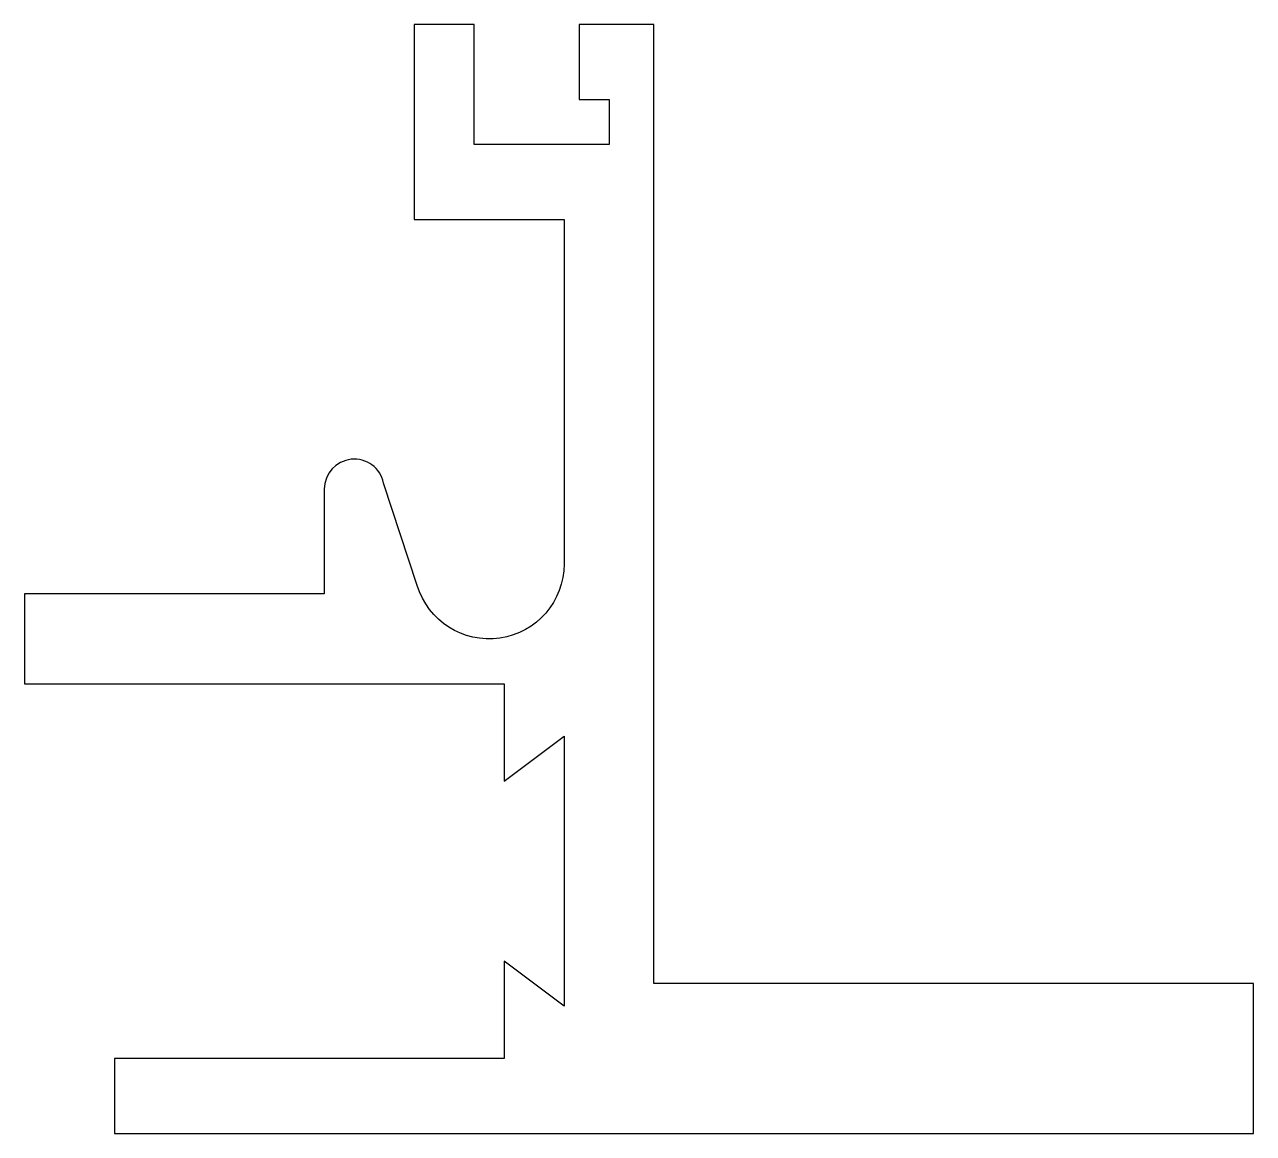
# Model space of a CAD drawing. Header units: millimetres. Extents: x 633 to 674, y 406.7 to 443.7.
import ezdxf

# ---------------------------------------------------------------- set-up
doc = ezdxf.new("R2010")
doc.units = ezdxf.units.MM
doc.layers.add('ANA', color=220, linetype='Continuous')

msp = doc.modelspace()

# ---------------------------------------------------------------- linework, layer by layer
at = {"layer": 'ANA', "color": 0}
msp.add_lwpolyline([(648.95, 412.441), (648.95, 409.191), (635.95, 409.191), (635.95, 406.691), (673.95, 406.691), (673.95, 411.691), (653.95, 411.691), (653.95, 443.691), (651.45, 443.691), (651.45, 441.191), (652.45, 441.191), (652.45, 439.691), (647.95, 439.691), (647.95, 443.691), (645.95, 443.691), (645.95, 437.191), (650.95, 437.191), (650.95, 425.691, -0.86507), (646.054, 424.978), (644.93, 428.393, 0.902834), (642.95, 428.191), (642.95, 424.691), (632.95, 424.691), (632.95, 421.691), (648.95, 421.691), (648.95, 418.441), (650.95, 419.941), (650.95, 410.941)], format="xyb", close=True, dxfattribs=at)

doc.saveas('drawing.dxf')
